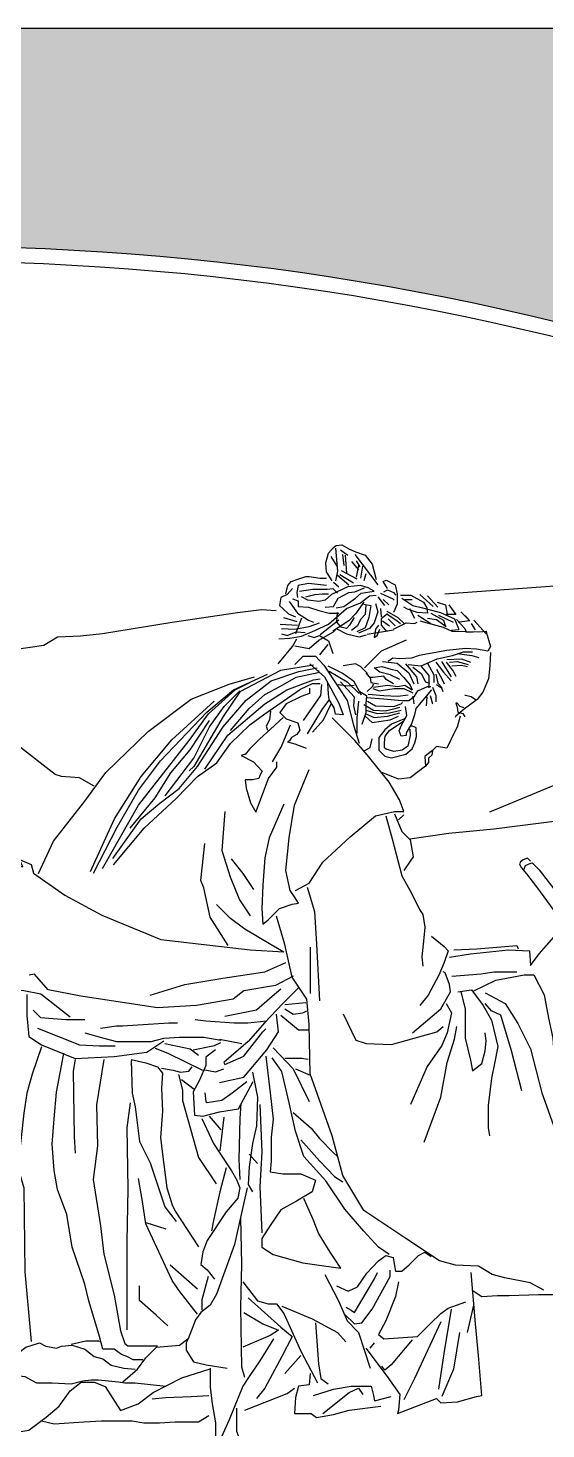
# Model space of a CAD drawing. Extents: x 424 to 2284, y 105 to 845.
# Drawn here: x 1389.5 to 1561.5, y 362.4 to 827.4 of the extents above; entities that cross this region are included whole.
import ezdxf

# ---------------------------------------------------------------- set-up
doc = ezdxf.new("R2010")
doc.units = 0
doc.header["$LTSCALE"] = 10
doc.header["$MEASUREMENT"] = 0
for name, color, linetype in [('3', 3, 'CONTINUOUS'), ('4', 4, 'CONTINUOUS'), ('7', 7, 'CONTINUOUS'), ('BH', 3, 'CONTINUOUS')]:
    doc.layers.add(name, color=color, linetype=linetype)

msp = doc.modelspace()

# ---------------------------------------------------------------- hatches: boundary and pattern name
at = {"layer": 'BH'}
h = msp.add_hatch(dxfattribs=at)
h.set_pattern_fill('ESCHER', color=256, scale=50, style=0)
h.set_pattern_definition([(59.99999999999999, (-210.0000000001455, -314.9999999998254), (-59.99999997655987, -1.353315237651032e-08), [55.00000000000001, -5]), (180, (-210.0000000001455, -314.9999999998254), (29.99999999999999, -51.9615242), [55.00000000000001, -5]), (300.0000000000001, (-210.0000000001455, -314.9999999998254), (59.99999997655987, -1.353315237651032e-08), [55.00000000000001, -5]), (59.99999999999999, (-205.0000000001455, -314.9999999998254), (-59.99999997655987, -1.353315237651032e-08), [10, -50]), (300.0000000000001, (-205.0000000001455, -314.9999999998254), (59.99999997655987, -1.353315237651032e-08), [10, -50]), (59.99999999999999, (-212.5000000001455, -310.6698729998254), (-59.99999997655987, -1.353315237651032e-08), [10, -50]), (180, (-212.5000000001455, -310.6698729998254), (29.99999999999999, -51.9615242), [10, -50]), (300.0000000000001, (-212.5000000001455, -319.3301269998254), (59.99999997655987, -1.353315237651032e-08), [10, -50]), (180, (-212.5000000001455, -319.3301269998254), (29.99999999999999, -51.9615242), [10, -50]), (59.99999999999999, (-230.0000000001455, -314.9999999998254), (-59.99999997655987, -1.353315237651032e-08), [10, -50]), (300.0000000000001, (-230.0000000001455, -314.9999999998254), (59.99999997655987, -1.353315237651032e-08), [10, -50]), (59.99999999999999, (-200.0000000001455, -332.3205080498254), (-59.99999997655987, -1.353315237651032e-08), [10, -50]), (180, (-200.0000000001455, -332.3205080498254), (29.99999999999999, -51.9615242), [10, -50]), (300.0000000000001, (-200.0000000001455, -297.6794919498254), (59.99999997655987, -1.353315237651032e-08), [10, -50]), (180, (-200.0000000001455, -297.6794919498254), (29.99999999999999, -51.9615242), [10, -50]), (0, (-200.0000000001455, -306.3397459498254), (-30, 51.9615242), [35, -25]), (0, (-200.0000000001455, -323.6602540498254), (-30, 51.9615242), [35, -25]), (120, (-207.5000000001455, -302.0096189498254), (-59.99999997655987, 1.353317458097081e-08), [34.99999999999999, -24.99999999999999]), (120, (-222.5000000001455, -310.6698729998254), (-59.99999997655987, 1.353317458097081e-08), [34.99999999999999, -24.99999999999999]), (240, (-222.5000000001455, -319.3301269998254), (29.99999997655985, -51.96152421353317), [35, -25]), (240, (-207.5000000001455, -327.9903810498254), (29.99999997655985, -51.96152421353317), [35, -25])])
edge = h.paths.add_edge_path(flags=16)
edge.add_arc((1357.08746840578, -114.9277168116577), 409.8662078151127, 48.69815733620368, 131.3018426637964, ccw=False)
edge.add_line((1627.609751869965, 192.9813646686772), (1926.9938723936, 542.2434254278015))
edge.add_arc((1357.08746840578, -114.9277168116569), 869.8662078151118, 49.06779322795388, 130.9322067720461)
edge.add_line((787.1810644179595, 542.2434254278018), (1086.565184941594, 192.9813646686773))
h.paths.add_polyline_path([(2253.880263743022, 827.4458848910272), (2253.880263743022, 127.4458848910272), (453.8802637430217, 127.4458848910272), (453.8802637430217, 827.4458848910272)])

# ---------------------------------------------------------------- linework, layer by layer
at = {"layer": '3'}
for points in [[(1490.447172026079, 643.9790165142897), (1488.609824359683, 646.9614113546734), (1488.380156235923, 649.9438061950573), (1489.298828730963, 653.1556177459288), (1490.906508273599, 654.9909379922567), (1491.825180768638, 655.6791821514649), (1493.662525758717, 655.9085973688888), (1495.959209672633, 654.5321075574088), (1498.255890910232, 653.614446687713), (1501.471247319187, 652.4673720936572), (1503.767928556786, 649.4849772532733), (1505.145939975662, 644.4378454560739)], [(1489.987835778559, 652.0085416588091), (1492.054848892399, 648.7967316010014)], [(1491.595512644879, 654.7615227748327), (1492.284517016158, 647.1908265720975), (1491.595512644879, 643.9790165142897)], [(1493.203189511198, 654.3026923399849), (1495.729541548873, 652.4673720936572)], [(1493.892193882478, 652.696787311081), (1494.351530129997, 649.0261468184253)], [(1494.810869053834, 652.4673720936572), (1495.270205301354, 646.5025809198257)], [(1498.026222786472, 652.696787311081), (1505.605276223182, 642.602525209746)], [(1493.432857634957, 647.4202417895215), (1498.715227157752, 644.6672606734977)], [(1496.877882167672, 650.4026366299053), (1499.174563405271, 647.6496570069454)], [(1498.485559033992, 650.6320518473292), (1499.633899652791, 648.5673163835775)], [(1499.174563405271, 649.0261468184253), (1498.485559033992, 645.1260911083457)], [(1500.552574824147, 648.7967316010014), (1499.863570452868, 644.8966758909219)], [(1527.919834817913, 639.6292406403217), (1564.355227997059, 642.3046112136052), (1623.777818465157, 646.64781272384), (1677.403083947793, 649.0607007927888), (1755.1838719874, 650.5084351272217)], [(1475.059399705217, 639.6201303693623), (1475.748404076497, 642.3731114853858), (1476.896744695297, 643.7496012968656), (1478.734089685376, 644.4378454560739), (1481.71977797057, 645.3555063257695), (1482.86811858937, 645.3555063257695), (1486.542811245844, 644.8966758909219), (1488.609824359683, 644.8966758909219)], [(1488.609824359683, 642.3731114853858), (1482.63845046561, 643.0613556445938), (1479.193425932895, 642.3731114853858), (1478.734089685376, 640.0789608042099), (1478.963757809135, 638.4730557753061)], [(1504.456932928066, 640.5377912390579), (1502.389919814226, 641.6848658331141), (1499.863570452868, 642.3731114853858), (1495.729541548873, 641.914281050538), (1490.21750390232, 639.3907151519383), (1488.150488112164, 637.5553949056103), (1486.083474998325, 637.0965659638262), (1482.408782341849, 637.5553949056103), (1480.341769228012, 638.7024709927302)], [(1490.906508273599, 643.5201860794418), (1492.743853263678, 641.914281050538)], [(1492.284517016158, 645.8143367606176), (1495.959209672633, 642.602525209746)], [(1492.973521387438, 646.0437519780415), (1497.566886538953, 643.290770862018)], [(1501.700915442947, 646.2731657024018), (1501.011911071667, 643.9790165142897)], [(1508.82062995582, 641.45545061569), (1507.44262121326, 643.7496012968656), (1508.3612937083, 644.2084317317137), (1511.346981993495, 642.602525209746), (1512.035986364775, 639.6201303693623), (1512.035986364775, 636.1789050941304), (1510.887645745976, 633.4259254711707)], [(1472.762715791301, 624.7081531813157), (1476.437408447776, 624.9375683987396), (1480.341769228012, 625.6258140510114), (1484.705463579449, 627.4611342973392), (1489.298828730963, 629.525869761091), (1495.270205301354, 634.8024152826507), (1499.863570452868, 636.6377355289784), (1502.849256061746, 638.9318862101541), (1505.145939975662, 639.1612999345142)], [(1477.356080942815, 641.45545061569), (1475.518735952736, 639.3907151519383), (1473.451720162581, 638.4730557753061), (1472.992383915062, 635.7200746592825), (1474.370392657621, 634.5730000652266), (1475.978072200257, 632.9670950363227), (1478.274753437855, 632.0494341666268)], [(1476.207740324016, 637.0965659638262), (1478.963757809135, 633.1965102537466), (1482.63845046561, 630.902359572571), (1484.246127331929, 630.2141139202992)], [(1477.356080942815, 638.0142253404584), (1479.193425932895, 637.3259796881864), (1479.193425932895, 635.4906594418587), (1482.63845046561, 635.2612457174984), (1486.083474998325, 634.1141696303787), (1489.528496854723, 633.1965102537466), (1492.743853263678, 633.1965102537466)], [(1479.652762180415, 640.5377912390579), (1484.016459208169, 641.2260353982662), (1488.839492483444, 641.2260353982662), (1490.676840149839, 641.45545061569), (1492.284517016158, 639.8495455867861)], [(1481.71977797057, 638.7024709927302), (1484.705463579449, 639.3907151519383), (1487.231815617124, 639.6201303693623), (1489.298828730963, 639.6201303693623)], [(1488.150488112164, 635.2612457174984), (1490.906508273599, 635.4906594418587), (1492.514185139918, 638.2436405578823), (1495.959209672633, 640.0789608042099), (1498.026222786472, 640.3083760216341), (1501.241579195427, 641.6848658331141)], [(1491.825180768638, 635.0318305000745), (1494.351530129997, 635.4906594418587), (1498.255890910232, 638.2436405578823), (1500.093238576627, 639.8495455867861), (1504.456932928066, 640.5377912390579)], [(1505.605276223182, 638.7024709927302), (1507.90195746078, 635.7200746592825)], [(1506.523948718222, 639.8495455867861), (1510.657977622216, 638.0142253404584), (1511.117313869736, 637.5553949056103)], [(1507.44262121326, 637.7848101230344), (1509.279966203339, 635.9494898767065)], [(1507.672289337021, 640.3083760216341), (1508.82062995582, 640.9966201808421), (1510.887645745976, 640.0789608042099), (1511.576650117256, 639.1612999345142)], [(1513.184326983574, 639.1612999345142), (1516.62935151629, 639.1612999345142), (1520.763380420284, 636.8671507464022), (1521.911721039083, 635.0318305000745), (1522.141389162844, 633.1965102537466), (1518.696364630128, 633.4259254711707), (1515.48101089749, 634.5730000652266), (1514.332667602373, 635.2612457174984)], [(1513.643663231094, 638.2436405578823), (1517.318355887569, 635.7200746592825), (1520.533712296524, 635.0318305000745), (1526.505086190597, 633.4259254711707), (1531.098451342113, 631.3611900074188), (1532.476460084671, 628.1493784565473), (1532.476460084671, 627.690549514763), (1530.409446970833, 627.4611342973392), (1529.950110723313, 627.4611342973392)], [(1514.562335726134, 637.7848101230344), (1517.08868776381, 637.7848101230344)], [(1519.615037125168, 639.3907151519383), (1523.978734152923, 635.4906594418587)], [(1522.141389162844, 638.9318862101541), (1525.586413695558, 635.2612457174984)], [(1358.337426506114, 613.179997446509), (1365.67738047876, 615.6239516929015), (1384.901074807372, 621.2101332541023), (1394.687680104234, 622.6066778978706), (1399.23146113492, 625.3997686784709), (1406.920939401628, 625.748905212679), (1414.260893374275, 626.4471782810949), (1437.329322821766, 630.2876771712557), (1458.999668474594, 633.429904486064), (1467.03866568273, 634.4773125956242), (1471.931968331161, 634.1281760614163)], [(1501.011911071667, 636.8671507464022), (1498.255890910232, 632.9670950363227), (1495.959209672633, 630.6729443551469), (1490.676840149839, 627.2317190799153)], [(1497.796554662712, 631.820018949203), (1496.188877796393, 629.2964545436669), (1495.270205301354, 628.1493784565473), (1493.432857634957, 628.6082088913953), (1492.054848892399, 630.2141139202992), (1492.284517016158, 633.4259254711707)], [(1501.700915442947, 635.9494898767065), (1501.471247319187, 632.7376798188988), (1499.863570452868, 631.1317747899949), (1498.944895281512, 629.067039326243), (1496.877882167672, 627.4611342973392)], [(1501.011911071667, 636.1789050941304), (1503.308592309266, 635.7200746592825), (1502.619587937987, 631.820018949203), (1501.471247319187, 628.3787936739711), (1498.715227157752, 627.0023038624914)], [(1504.916271851902, 636.4083203115546), (1505.605276223182, 633.6553391955307), (1504.456932928066, 629.984698702875), (1502.849256061746, 628.1493784565473), (1499.174563405271, 626.5434734276434)], [(1506.523948718222, 634.8024152826507), (1506.753616841981, 632.0494341666268)], [(1508.82062995582, 632.9670950363227), (1506.753616841981, 631.3611900074188), (1506.753616841981, 629.2964545436669), (1508.13162558454, 627.690549514763), (1508.82062995582, 627.2317190799153)], [(1508.59096183206, 633.8847544129549), (1512.265654488535, 631.820018949203), (1514.562335726134, 629.525869761091)], [(1508.59096183206, 632.9670950363227), (1512.035986364775, 630.6729443551469), (1513.184326983574, 629.755284978515)], [(1516.17001526877, 634.8024152826507), (1517.777692135089, 631.5906052248428)], [(1518.926032753889, 632.5082646014748), (1523.289729781643, 629.755284978515)], [(1523.289729781643, 633.1965102537466), (1527.423758685637, 630.902359572571), (1528.112763056917, 628.8376241088191)], [(1525.356745571798, 636.8671507464022), (1528.112763056917, 635.9494898767065), (1528.801767428196, 632.2788493840508)], [(1525.816081819318, 632.5082646014748), (1530.639115094592, 630.2141139202992)], [(1529.200078230706, 636.0058853114982), (1531.557787589632, 632.7376798188988), (1528.342431180677, 632.7376798188988)], [(1535.691816493626, 631.3611900074188), (1533.254180140814, 633.6613603968741), (1536.151152741147, 630.6729443551469), (1532.706128208431, 630.2141139202992)], [(1473.222052038821, 629.525869761091), (1478.963757809135, 629.2964545436669)], [(1473.681388286341, 628.1493784565473), (1478.045085314096, 627.9199647321872), (1482.86811858937, 628.8376241088191), (1486.313143122085, 629.984698702875)], [(1474.370392657621, 631.820018949203), (1478.734089685376, 630.443529137723)], [(1480.341769228012, 631.5906052248428), (1478.274753437855, 626.3140597032833)], [(1492.743853263678, 630.902359572571), (1486.542811245844, 626.0846444858591)], [(1491.825180768638, 628.1493784565473), (1495.270205301354, 626.3140597032833), (1499.404231529032, 625.3963988335873), (1501.930583566706, 626.0846444858591)], [(1505.834944346941, 629.2964545436669), (1504.916271851902, 627.9199647321872), (1504.456932928066, 625.1669836161634), (1505.375608099422, 625.8552292684353), (1506.294280594461, 627.9199647321872)], [(1507.212953089501, 630.6729443551469), (1509.5096343271, 629.067039326243)], [(1509.05029807958, 631.3611900074188), (1511.346981993495, 629.067039326243)], [(1510.887645745976, 627.9199647321872), (1515.02167464997, 629.984698702875), (1517.777692135089, 629.755284978515), (1518.696364630128, 630.2141139202992)], [(1519.605105762115, 630.6966043290389), (1527.286560885907, 628.5652183144997), (1530.273796407916, 627.2863879003), (1539.2354949445, 627.0732490002152), (1541.795981770084, 627.2863879003)], [(1522.141389162844, 631.5906052248428), (1525.127077448039, 631.1317747899949), (1528.342431180677, 628.8376241088191)], [(1531.787455713392, 631.1317747899949), (1534.543473198511, 628.1493784565473), (1535.002812122347, 627.0023038624914), (1537.299493359946, 627.0023038624914)], [(1536.610488988666, 629.755284978515), (1537.988497731226, 627.690549514763)], [(1537.521656399134, 630.890559175235), (1541.6631903877, 626.3140597032833)], [(1472.533047667542, 616.4492128193722), (1477.356080942815, 622.1845887757796), (1478.734089685376, 624.7081531813157)], [(1473.681388286341, 626.3140597032833), (1475.518735952736, 625.8552292684353), (1478.504421561615, 627.0023038624914), (1481.49010984681, 626.7728886450673)], [(1478.045085314096, 622.4140039932037), (1482.86811858937, 621.4963431235078), (1486.083474998325, 624.2493242395315), (1490.906508273599, 627.0023038624914), (1491.595512644879, 627.690549514763)], [(1482.408782341849, 625.8552292684353), (1484.475795455689, 625.1669836161634), (1486.313143122085, 625.8552292684353), (1489.298828730963, 624.0199090221075), (1490.676840149839, 619.890438094604)], [(1515.02167464997, 624.2493242395315), (1506.753616841981, 620.5786837468758), (1501.241579195427, 615.0727230078924)], [(1502.108452032411, 626.2206948930304), (1510.856778897263, 627.712664207315)], [(1541.6631903877, 627.0023038624914), (1543.04119913026, 622.1845887757796), (1542.12252663522, 620.5786837468758), (1538.447833978745, 621.2669279060838), (1534.77314132227, 621.4963431235078), (1528.572099304437, 620.8080989642996), (1519.385369001408, 619.2021924423321), (1516.859019640049, 618.2845330657001), (1512.954658859815, 618.055117848276), (1510.657977622216, 618.2845330657001), (1509.05029807958, 617.1374584716441)], [(1478.045085314096, 616.2197976019484), (1480.801105475531, 618.9727787179719), (1484.935134379525, 618.9727787179719), (1487.691151864644, 615.9903823845242), (1492.743853263678, 608.4196861817891), (1495.499873425113, 604.2902167473492), (1497.566886538953, 596.031274892342), (1499.404231529032, 590.0664852115746)], [(1489.069160607203, 622.8728329349876), (1486.313143122085, 619.4316076597561)], [(1515.71067902125, 616.2197976019484), (1520.074376049005, 615.7609671671004), (1525.356745571798, 618.055117848276), (1530.409446970833, 619.2021924423321), (1534.084136950991, 620.3492685294518), (1537.069825236186, 620.3492685294518)], [(1543.04119913026, 620.119853312028), (1542.8115310065, 615.7609671671004), (1542.35219475898, 611.4020825152365), (1540.514849768902, 607.0431963703093), (1538.677502102505, 604.5196319647731), (1534.31380507475, 601.3078204139016), (1531.557787589632, 599.0136712257896), (1531.328119465872, 598.5548407909419)], [(1532.017123837152, 619.890438094604), (1536.840157112426, 619.2021924423321), (1539.136838350025, 618.5139482831239)], [(1417.599989289168, 551.8063862023835), (1427.085059328, 564.9485886427219), (1433.204457626398, 570.1443444847754), (1439.629828516031, 575.0344656980376), (1445.749229490746, 582.3696490109945), (1454.316387108502, 595.5118529443968), (1461.965637657816, 604.3751989498649), (1470.226828036969, 610.793484348702), (1479.405925484564, 613.8498112267886), (1485.525326459278, 615.0723407835724)], [(1484.301446799599, 615.9892386976919), (1473.286527186167, 614.1554428694528), (1459.823848253376, 607.1258926922236), (1454.316387108502, 598.8738114651472), (1449.420868469784, 590.6217302380708), (1444.525347154749, 582.3696490109945), (1442.99549758015, 580.8414863184829)], [(1456.764146427861, 594.2893218945493), (1462.883547402575, 601.624505207506), (1468.085035956213, 606.208994778104), (1473.286527186167, 608.9596885204628), (1478.488015739805, 612.0160153985494), (1485.831296374198, 613.5441780910608), (1486.137266289118, 614.1554428694528)], [(1483.09778671313, 616.4492128193722), (1487.920819988404, 612.0903266744447), (1492.743853263678, 603.3725558776534), (1494.121862006237, 599.4725001675738), (1491.595512644879, 599.7019153849977), (1491.136176397359, 601.7666508487496), (1489.528496854723, 604.5196319647731), (1489.298828730963, 606.354952211101), (1489.069160607203, 610.0255927037566)], [(1489.069160607203, 615.7609671671004), (1494.121862006237, 613.2374027615645), (1497.566886538953, 610.7138368629646), (1500.093238576627, 606.125536993677)], [(1489.528496854723, 613.9256469207726), (1495.499873425113, 610.4844216455408), (1499.404231529032, 606.5843659354612)], [(1502.160251690467, 613.2374027615645), (1499.863570452868, 615.5315519496764), (1498.255890910232, 616.4492128193722), (1494.121862006237, 615.7609671671004)], [(1512.954658859815, 611.1726672978126), (1509.739302450859, 612.7785723267165), (1506.294280594461, 613.6962331964123), (1504.456932928066, 615.0727230078924), (1506.98328496574, 615.5315519496764), (1509.968973250936, 614.6138925730443), (1512.035986364775, 614.1550621381965), (1514.332667602373, 611.8609129500846), (1516.399683392529, 609.3373470514849), (1517.08868776381, 607.7314420225811)], [(1507.212953089501, 617.1374584716441), (1512.035986364775, 616.6786280367962), (1515.94034714501, 613.4668179789885), (1517.548024011329, 609.7961774863327)], [(1514.792003849893, 616.4492128193722), (1518.466696506369, 612.0903266744447), (1518.926032753889, 609.7961774863327)], [(1517.318355887569, 615.3021382253162), (1520.074376049005, 613.2374027615645), (1521.452384791563, 610.4844216455408), (1522.830393534123, 610.0255927037566)], [(1520.074376049005, 615.5315519496764), (1522.600725410363, 612.5491571092927), (1522.600725410363, 608.4196861817891)], [(1522.141389162844, 616.6786280367962), (1524.208402276682, 612.7785723267165), (1524.208402276682, 610.255006428117)], [(1524.897409324279, 616.90804325422), (1527.423758685637, 613.6962331964123), (1529.950110723313, 610.7138368629646)], [(1525.127077448039, 614.6138925730443), (1526.964422438118, 611.1726672978126), (1527.653426809397, 609.7961774863327)], [(1526.734754314358, 617.1374584716441), (1529.950110723313, 612.0903266744447)], [(1528.342431180677, 616.90804325422), (1530.639115094592, 613.9256469207726), (1531.557787589632, 612.3197418918687)], [(1528.572099304437, 617.8257026308522), (1533.395132579711, 618.055117848276), (1536.380820864906, 616.90804325422)], [(1529.490771799477, 616.90804325422), (1532.017123837152, 617.1374584716441), (1535.691816493626, 616.2197976019484)], [(1530.179778847073, 615.7609671671004), (1533.395132579711, 615.9903823845242), (1535.462148369867, 615.5315519496764)], [(1411.464720432315, 575.8224136683351), (1406.571417783883, 578.6155029558719), (1400.6295476059, 578.9646394900798), (1398.53241789943, 579.6629125584957), (1385.949639660607, 589.4387295440653), (1373.716380363213, 603.7533169951477), (1366.725948008312, 608.6412254879323), (1358.337426506114, 612.4817258711569), (1354.143167093173, 612.8308624053648), (1348.900342826997, 612.8308624053648), (1336.317561911858, 608.9903620221404), (1332.472824116662, 607.593817378372), (1332.472824116662, 606.8955443099561), (1334.569953823133, 605.4989996661876), (1337.016605147348, 606.19727124154), (1350.997472533468, 605.1498631319797), (1355.541253564154, 605.1498631319797), (1367.075469626057, 605.8481362003957), (1370.570685803508, 604.8007265977717)], [(1411.17462107585, 546.9162634960577), (1419.129838863767, 562.1978949003632), (1426.167149583241, 574.4232009196458), (1433.510430217634, 584.2034448392336), (1448.808928639944, 600.4019756507224), (1457.682056172621, 607.7371574706154), (1469.002945700972, 612.9329133126689)], [(1414.234320225049, 548.444426188569), (1426.167149583241, 569.5330782133199), (1442.99549758015, 590.9273633737986), (1449.420868469784, 599.7907093792669), (1458.293998678777, 607.7371574706154), (1463.189517317495, 610.1822195703102)], [(1417.905959204088, 549.6669572384164), (1428.00296907276, 561.8922632576989), (1438.711918771271, 571.6725071772868), (1445.749229490746, 579.0076904902437), (1452.174597704063, 583.5921800608419), (1456.764146427861, 590.0104654596789), (1463.189517317495, 596.1231177227885), (1468.085035956213, 599.7907093792669), (1480.017865314404, 608.0427906063433), (1483.995476884679, 609.8765864345824), (1486.443236204038, 609.8765864345824)], [(1448.196988810104, 581.4527510968746), (1455.846236683102, 592.7611592020377), (1468.085035956213, 603.1526679000175), (1475.428316590606, 607.7371574706154), (1484.301446799599, 611.0991174844298), (1486.443236204038, 611.4047491270937)], [(1480.935775059163, 597.6512819083637), (1486.749206118958, 605.9033616423762), (1487.055176033878, 609.5709532988546)], [(1492.514185139918, 609.5667622689087), (1495.729541548873, 609.1079318340608), (1497.796554662712, 609.3373470514849)], [(1493.203189511198, 610.4844216455408), (1497.796554662712, 605.4372913414054), (1497.566886538953, 602.4548965010215), (1498.255890910232, 599.4725001675738)], [(1501.674856899837, 613.4131992313714), (1503.168474660842, 611.494952116917)], [(1502.108452032411, 607.2513641417274), (1504.028818489839, 608.9564723560967), (1504.242190161572, 609.8090264632815)], [(1510.887645745976, 609.7961774863327), (1508.3612937083, 611.1726672978126), (1507.672289337021, 612.3197418918687), (1503.997596680546, 611.8609129500846), (1503.078924185506, 611.8609129500846), (1503.308592309266, 610.255006428117), (1505.834944346941, 609.7961774863327)], [(1504.227264804305, 608.6491013992131), (1508.82062995582, 609.3373470514849), (1512.265654488535, 608.878516616637), (1514.562335726134, 609.3373470514849), (1517.08868776381, 607.7314420225811)], [(1524.897409324279, 613.0079875441404), (1525.586413695558, 610.0255927037566), (1526.964422438118, 608.4196861817891)], [(1525.127077448039, 609.5667622689087), (1526.734754314358, 608.4196861817891), (1527.194090561878, 607.2726115877331)], [(1435.040279792233, 572.5894050914067), (1444.525347154749, 585.1203427533533), (1449.726838384703, 595.5118529443968), (1454.622357023422, 602.2357699858978), (1459.823848253376, 607.4315258279514)], [(1482.933859634549, 608.3296215902689), (1482.933859634549, 606.5839404122925), (1480.137686692588, 605.5365308096684), (1475.244384044157, 603.092576563276), (1473.147254337687, 600.2994872757395), (1475.244384044157, 598.2046680704914), (1479.089121839353, 596.8081234267231), (1479.788165074843, 594.3641691803306), (1478.739600221607, 592.9676245365623), (1476.991992132883, 591.9202149339383), (1476.292948897392, 590.872806824378), (1475.593905661903, 590.52367029017), (1478.040556986118, 589.8253972217539), (1481.885294781313, 588.4288525779856)], [(1499.633899652791, 607.2726115877331), (1501.930583566706, 605.896121776253), (1501.700915442947, 603.1431406602295), (1501.700915442947, 600.1607458198457), (1500.322906700388, 596.2606901097661)], [(1501.930583566706, 605.2078761239812), (1507.672289337021, 604.7490456891334), (1513.643663231094, 604.2902167473492), (1515.94034714501, 604.2902167473492), (1517.777692135089, 605.6667065588292), (1518.926032753889, 607.5020268051569), (1522.141389162844, 608.878516616637), (1523.289729781643, 608.878516616637)], [(1502.389919814226, 606.354952211101), (1507.672289337021, 605.896121776253), (1512.265654488535, 605.6667065588292), (1515.71067902125, 606.125536993677)], [(1503.997596680546, 608.1902724574288), (1506.064612470702, 607.5020268051569), (1511.117313869736, 608.1902724574288), (1514.332667602373, 608.1902724574288), (1517.318355887569, 606.8137811528851)], [(1523.519397905403, 607.7314420225811), (1518.237028382609, 601.5372356313256), (1517.777692135089, 599.4725001675738), (1516.859019640049, 596.49010532719), (1515.02167464997, 593.5077104868061), (1515.02167464997, 592.5900496171104), (1513.413995107335, 592.3606343996865), (1512.724990736055, 594.1959546460142), (1513.413995107335, 595.8018596749181), (1515.25134277373, 599.2430864432135), (1514.792003849893, 602.2254812835973)], [(1517.318355887569, 605.6667065588292), (1517.548024011329, 603.1431406602295)], [(1521.911721039083, 605.4372913414054), (1521.682052915324, 602.4548965010215)], [(1523.060061657883, 605.896121776253), (1523.749066029162, 603.1431406602295)], [(1523.749066029162, 608.6491013992131), (1524.897409324279, 605.896121776253), (1524.897409324279, 603.8313863125012)], [(1538.447833978745, 604.2902167473492), (1536.610488988666, 605.4372913414054), (1534.77314132227, 605.896121776253), (1534.543473198511, 605.896121776253)], [(1410.256711331091, 547.5275282744494), (1418.211929119007, 564.9485886427219), (1427.085059328, 579.0076904902437), (1437.182069196672, 591.2329965095264), (1451.256687959303, 604.0695658141371)], [(1470.001559777981, 600.6486223168837), (1469.652038160236, 597.8555330293469), (1468.603473307001, 595.7607153171626), (1468.952994924746, 594.3641691803306)], [(1482.257842065665, 593.1650365727137), (1487.361145948797, 601.624505207506), (1489.502935353237, 604.3751989498649)], [(1483.995476884679, 593.6780571161576), (1487.592187388565, 597.854084908807), (1490.152671537669, 603.1825484520001)], [(1499.174563405271, 604.0608015299254), (1498.715227157752, 598.3254255735177), (1498.715227157752, 593.2782952693823)], [(1501.011911071667, 602.9137254428055), (1504.227264804305, 601.0784066895415), (1508.13162558454, 600.8489914721176), (1511.346981993495, 601.5372356313256), (1512.954658859815, 601.9960660661735)], [(1501.471247319187, 599.9313306024216), (1504.456932928066, 598.5548407909419), (1508.82062995582, 599.0136712257896), (1512.954658859815, 600.1607458198457)], [(1501.700915442947, 601.0784066895415), (1505.375608099422, 599.9313306024216), (1509.5096343271, 600.1607458198457), (1513.413995107335, 601.0784066895415)], [(1502.160251690467, 604.0608015299254), (1504.916271851902, 602.4548965010215), (1510.887645745976, 602.2254812835973), (1513.413995107335, 603.1431406602295), (1513.873331354854, 603.6019710950774)], [(1534.31380507475, 601.7666508487496), (1532.935796332192, 602.2254812835973), (1532.017123837152, 603.3725558776534), (1531.557787589632, 603.3725558776534), (1532.017123837152, 601.9960660661735), (1532.246791960912, 600.3901610372696), (1533.854468827231, 599.9313306024216), (1534.543473198511, 598.7842560083658)], [(1423.413420348962, 561.8922632576989), (1431.674608051798, 571.9781403130146), (1436.876099281752, 580.2302215400911), (1443.30146749507, 587.871036495712), (1449.726838384703, 597.6512819083637)], [(1470.700603013472, 583.890080619409), (1473.496775955432, 588.7779891121936), (1476.642470515138, 596.1098503583071)], [(1501.471247319187, 599.0136712257896), (1503.767928556786, 596.948935762038), (1509.739302450859, 597.8665951386699), (1512.495322612295, 599.0136712257896)], [(1514.452419396322, 598.1470104276623), (1510.229882020371, 596.3393462011734), (1507.967808234946, 594.5316819746847), (1506.007341968105, 591.970825315868), (1506.007341968105, 587.7529426184152), (1507.967808234946, 585.7946402040737), (1510.229882020371, 585.1920859595986), (1514.904834688669, 586.3971959416125), (1517.016103376644, 588.2048586750376), (1517.920931285024, 590.1631610893791), (1518.524151674822, 592.2721031846373), (1518.373346577373, 595.1342377122235), (1517.166908474094, 595.7367919566984), (1516.412882986847, 595.7367919566984)], [(1532.935796332192, 599.0136712257896), (1532.017123837152, 595.3430307331339), (1531.098451342113, 593.73712570423), (1528.572099304437, 588.4605786896069), (1525.127077448039, 588.9194091244547), (1523.805118807628, 587.613463589029), (1522.448673149298, 586.6171764892008), (1521.211912376997, 585.6607407539208), (1521.452384791563, 582.4957890088392), (1516.399683392529, 578.5957332987596), (1512.495322612295, 578.1369028639116), (1506.753616841981, 580.4310535450873)], [(1516.262077889398, 594.6823216556012), (1516.412882986847, 592.5733795603429), (1515.6588574996, 589.1086907882819), (1513.698393909075, 587.7529426184152), (1510.983904831302, 587.301026561793), (1508.420220850979, 588.0542204871846), (1507.817003137498, 588.506136543807), (1507.817003137498, 590.3138007702956), (1508.118613332396, 592.4227413724901), (1509.475856533124, 594.2304055989789), (1514.301614298872, 597.5444561831873)], [(1501.332389299806, 587.6023044305624), (1503.1420504692, 588.6567747316595), (1503.74526818268, 591.5189092592458)], [(1523.805118807628, 587.613463589029), (1523.565746359254, 586.0592558924648), (1522.434057783408, 585.134634359567), (1522.467848958967, 583.6831972270344), (1521.48789416249, 582.4680419121115)], [(1512.536945464947, 564.5811025195155), (1514.284554216221, 566.3267830121897)], [(1456.963000514833, 551.6630585382895), (1460.807737099552, 546.7751498841658), (1464.302954602102, 541.5381054292016)], [(1556.394866328307, 550.8736991391089), (1555.339131622441, 551.9282694754772), (1553.931482671635, 551.4009835607611), (1553.051705088238, 550.6979371675369), (1552.699793519616, 549.9948892812488), (1553.227659534391, 548.7645569733082), (1554.987220053818, 546.6554148075076), (1558.330378617571, 542.437130475906), (1564.136920837995, 534.5278477274195), (1569.239639921175, 528.5519451731615)], [(1554.107439794105, 548.0615090870201), (1554.63530580888, 549.4676033665327), (1555.866997637216, 549.9948892812488), (1556.922732343082, 550.3464132243928), (1559.210158877285, 548.0615090870201), (1565.5445697888, 539.8007023953893), (1572.758758283712, 529.7822789741656), (1574.870227695445, 527.4973748367931)], [(1529.475334804338, 519.0676936766685), (1536.465767159239, 520.1151032792926), (1549.048548074378, 521.5116479230608), (1556.038980429279, 521.1625113888529), (1556.388502047024, 516.2746043891318), (1559.184674988985, 520.1151032792926), (1564.077980313733, 525.7012833474296), (1567.223674873439, 527.0978294842616), (1568.621761344419, 528.1452375938219)], [(1483.1771237797, 522.3356081020182), (1483.1771237797, 506.973612026437)], [(1530.873421275318, 521.5116479230608), (1538.562896865709, 521.8607844572688), (1551.844721016339, 522.9081940598928), (1552.194242634084, 521.8607844572688)], [(1517.162617070703, 493.9141692366474), (1526.599704327587, 501.9443045637497), (1529.745397411797, 507.5304848195547), (1529.395875661542, 509.9744398908522), (1527.997788660522, 513.8149381655118), (1527.298747828097, 514.1640754548235)], [(1530.174378039827, 512.7832405401153), (1539.960983336689, 513.4815136085315), (1544.155245425947, 514.1797866769473), (1551.844721016339, 514.1797866769473)], [(1454.856123500271, 499.4750395284452), (1465.341773339835, 501.5698573104311), (1470.584599593659, 506.1086301637141), (1473.380770927614, 508.5525837465403)], [(1532.192049663582, 507.5304848195547), (1536.735832416896, 508.2287579097068), (1540.580569001616, 502.9917134547426), (1543.376743003656, 498.1038048006189), (1545.473873505185, 489.3753978718355), (1544.42530825442, 483.7892161275593), (1543.376743003656, 478.9013074734355), (1542.328177752891, 469.8237647438116), (1542.328177752891, 462.4919010183904), (1542.677699503146, 459.6988116347234)], [(1533.240614914347, 507.5304848195547), (1534.638701915366, 501.9443045637497), (1534.638701915366, 492.1684872555022), (1536.386310666641, 484.8366250185521), (1537.085354167151, 481.3452625447329), (1540.231047251361, 483.7892161275593), (1541.279612502126, 487.9788516915308), (1541.629134252381, 491.1210783645092), (1541.279612502126, 493.9141692366474)], [(1474.778857928634, 503.3155392915761), (1481.769292933733, 504.0138123817285)], [(1553.512871092965, 474.7116719094643), (1550.017656258499, 487.9788516915308), (1546.52243875595, 499.849486781764), (1543.376743003656, 501.2460314735973), (1541.279612502126, 503.6899850564239)], [(1391.191999095558, 501.4546466638728), (1393.638651347344, 499.0106930810466), (1402.027173353462, 498.3124199908945), (1408.318562189967, 498.3124199908945)], [(1445.018337962482, 498.3124199908945), (1448.513552796948, 497.9632841900536), (1457.950640053831, 497.2650110999016), (1462.494420139061, 497.2650110999016), (1468.78581164365, 497.9632841900536)], [(1473.380770927614, 499.8241768177569), (1479.322640681949, 494.9362681636331), (1482.817858184498, 494.9362681636331)], [(1474.778857928634, 501.9189945997426), (1477.575031930674, 500.1733126185974), (1480.720727682969, 500.5224484194382), (1482.118814683988, 501.2207215095902)], [(1392.590086096578, 495.5193291187561), (1406.570953438692, 489.9331488629514), (1413.211866693536, 489.5840115736396), (1418.454690279275, 489.5840115736396)], [(1413.561388443791, 495.5193291187561), (1418.80421202953, 496.2176022089086), (1420.90134253106, 496.2176022089086), (1436.280296874193, 497.2650110999016), (1439.076468208148, 497.2650110999016)], [(1521.007356323508, 457.6039938527379), (1526.599704327587, 472.6168541274784), (1528.696832161032, 484.1383519283997), (1531.143484412817, 491.8193514546617), (1531.842527913327, 496.0089870186331)], [(1431.736514120879, 488.8857399719585), (1435.930775123938, 487.1400579908133), (1447.464990214267, 481.5538777350085)], [(1434.933389071908, 490.3974953103499), (1443.321908409942, 488.651814817676), (1446.118082411982, 486.5569970356903)], [(1444.370473660707, 488.3026775283644), (1451.360905997722, 489.6992237086689), (1453.458036499251, 490.7466325996619)], [(1453.108514748997, 491.7940414906548), (1460.44847150435, 490.3974953103499)], [(1470.934121343914, 489.0009506185166), (1477.575031930674, 482.0182241824073), (1482.817858184498, 471.194999471638)], [(1405.172866437672, 485.0452402088277), (1404.473822937162, 481.2047404456966), (1404.823344687417, 459.5582895356872), (1405.172866437672, 453.9721092798823)], [(1423.6975165331, 484.6961044079869), (1424.047038283355, 473.8728782087467), (1425.095600866035, 469.3341068439348), (1426.493687867055, 457.8126090430131), (1429.988905369604, 450.8298826069037), (1434.882209873173, 436.1661581330036), (1438.726946457894, 431.2782494788798)], [(1474.778857928634, 485.5095881446974), (1480.371205932714, 485.5095881446974), (1482.468336434243, 485.1604508553856)], [(1433.833644622408, 482.2521493366895), (1437.678381207129, 481.5538777350085), (1440.125033458914, 480.8556046448562), (1442.921207460953, 481.2047404456966), (1443.969772711717, 482.6012866260014)], [(1439.425989958404, 480.157331554704), (1440.824076959423, 474.9202870997395), (1440.824076959423, 471.4289246259203), (1446.066903213247, 452.5755645880489), (1452.008770299498, 443.8471561707943)], [(1448.215212913511, 481.6690883815664), (1451.710427747977, 480.9708152914143), (1454.506601750016, 482.0182241824073)], [(1478.274075431184, 482.0182241824073), (1483.167379934753, 479.9234064004214)], [(1440.474555209168, 478.4116510620298), (1444.668816212227, 475.2694243890514)], [(1448.215212913511, 473.9880888553048), (1448.564734663766, 471.194999471638), (1448.914256414021, 470.8458621823262), (1453.807558249506, 471.5441352724786), (1457.302775752056, 473.9880888553048), (1462.19607758754, 477.8285886184357)], [(1460.146236217403, 470.4408670349052), (1459.796714467148, 465.5529583807813), (1459.447192716893, 451.9366427978739), (1459.796714467148, 445.3030521626051)], [(1449.660586377839, 466.2512314709335), (1453.505322962559, 461.7124586176504)], [(1454.553888213323, 465.9020941816218), (1453.155801212304, 454.729732181541)], [(1477.578927334184, 467.5351792716074), (1483.520797088519, 462.2981348166431), (1486.316971090559, 458.8067708543527), (1490.860751175788, 454.2679994895407), (1492.258838176808, 452.8714547977073)], [(1480.025579585969, 458.4576350535123), (1486.316971090559, 451.4749086174028), (1491.210272926043, 446.2378641624384), (1494.006446928083, 444.4921821812932)], [(1462.942407551358, 453.6823232905481), (1465.738581553397, 450.5400966175694)], [(1445.717381462992, 400.5542543507751), (1439.775511708659, 408.2352523885656), (1437.328859456874, 411.7266163508559), (1428.590818368585, 430.5799763887276), (1427.54225311782, 437.9118386256775), (1426.1441661168, 445.5928381519394)], [(1428.590818368585, 430.9291121895681), (1435.231731623428, 428.8342944075823)], [(1436.629815956364, 416.9636608058204), (1445.717381462992, 408.9335254787179)], [(1494.721581646795, 400.4442741919563), (1497.86727739909, 397.3020475189778), (1500.31392698279, 397.6511833198184), (1503.80914448534, 402.1899546846305), (1509.751014239674, 413.0131808838709), (1509.751014239674, 415.1079986658565)], [(1495.07110339705, 402.8882277747826), (1496.818712148325, 401.8408188837898), (1497.86727739909, 401.1425457936375), (1504.50818798585, 412.3149077937185), (1505.556753236614, 414.4097255757042)], [(1435.930775123938, 396.7137545876442), (1432.086035871133, 400.2051185499346), (1426.493687867055, 405.0930257155871), (1426.493687867055, 409.9809343697109)], [(1512.547185573629, 411.2674989027256), (1511.498620322865, 406.3795902486017), (1508.352927238654, 398.3494564099706), (1505.906274986869, 393.8106835566875), (1507.653883738144, 392.4141388648542), (1518.838577078218, 393.1124119550063), (1523.032835413193, 397.3020475189778), (1526.528052915742, 400.793409992797), (1528.974705167527, 402.5390919739422), (1534.916572253776, 404.633909755928)], [(1462.565588627594, 406.0304544477613), (1473.400760217412, 396.2546386279851), (1477.245496802133, 393.1124119550063), (1473.750281967667, 386.4788213197376), (1468.157933963588, 376.0047324098088), (1465.361759961549, 372.5133699359897)], [(1461.167501626574, 401.1425457936375), (1467.458890463079, 397.3020475189778), (1472.701716716902, 395.2072297369921), (1469.905542714863, 393.4615477558468), (1460.817979876319, 389.6210479927159)], [(1530.023270418292, 402.1899546846305), (1527.576618166507, 387.5262302107304), (1525.829009415233, 375.6555966089684)], [(1537.363224505561, 403.586500864935), (1535.266094004031, 394.5089566468398)], [(1484.934975307741, 397.6511833198184), (1485.983540558506, 384.0348677369112), (1486.682584059016, 379.1469590827875), (1489.129233642717, 377.4012771016421)], [(1526.528052915742, 398.0003191206589), (1517.790011827453, 379.1469590827875), (1514.294794324904, 372.1642326466779)], [(1403.783069175494, 390.64664036157), (1408.676371010979, 391.6940492525626), (1412.870632014038, 391.6940492525626), (1413.220153764293, 391.344911963251)], [(1503.11010098483, 389.2719121918756), (1504.50818798585, 391.0175941730206)], [(1517.090968326943, 392.0650030640134), (1510.100535989928, 383.6857304475993), (1508.003405488399, 381.9400499549254), (1506.954840237634, 383.3365946467588)], [(1532.819444420332, 394.5089566468398), (1530.722313918802, 382.289185755766), (1526.877574665998, 373.2116415376709)], [(1480.041670804172, 386.827957120578), (1474.798847218432, 380.8926410639326)], [(1484.235931807231, 373.5607788269825), (1490.876842393991, 375.6555966089684), (1496.818712148325, 376.7030054999611), (1503.459622735085, 376.7030054999611), (1504.158666235595, 373.5607788269825), (1504.50818798585, 371.8150968458374), (1510.100535989928, 373.2116415376709)], [(1430.696238608956, 372.4915519253796), (1435.240018694186, 372.84068772622), (1443.628538032221, 373.1898250155318), (1449.570407786555, 373.5389608163725)], [(1461.517023376829, 368.6728701728588), (1475.497890718942, 374.2590504286637), (1477.944540302643, 376.0047324098088)], [(1487.381627559526, 367.6254612818659), (1496.119668647815, 374.6081877179754), (1499.265361732026, 376.0047324098088), (1500.663448733045, 373.909914627823)]]:
    msp.add_lwpolyline(points, dxfattribs=at)
at = {"layer": '4'}
msp.add_lwpolyline([(2253.880263743022, 827.4458848910272), (2253.880263743022, 127.4458848910272), (453.8802637430217, 127.4458848910272), (453.8802637430217, 827.4458848910272)], close=True, dxfattribs=at)
at = {"layer": '7'}
for points in [[(1086.565184941594, 192.9813646686773, -0.3768899368627258), (1627.609751869965, 192.9813646686772), (1926.9938723936, 542.2434254278015, 0.3732105203369479), (787.1810644179595, 542.2434254278018)], [(1087.08746840578, 200.0547753794037, -0.3699396874964852), (1627.087468405779, 200.0547753794035), (1919.952969888482, 541.7122032823913, 0.3699396874964852), (794.2219669230772, 541.7122032823913)]]:
    msp.add_lwpolyline(points, format="xyb", close=True, dxfattribs=at)
for points in [[(1762.97697456319, 638.850560520762), (1678.369303886598, 620.5886081416212), (1611.109526552847, 595.542944503924), (1542.746373398377, 567.2058367602556)], [(1393.000533558599, 546.7751498841658), (1397.893838062168, 557.5983760834063), (1408.379487901733, 570.8655558654729), (1415.369920238748, 580.2922358844086), (1429.35078758086, 593.9085514673159), (1443.681176673229, 604.7317776665564), (1456.263957014323, 609.6196848322088), (1464.652476352357, 612.0636399035063)], [(1474.195819190923, 598.5538046046994), (1470.001559777981, 594.7133057145388), (1466.506340924214, 591.5710783997303), (1463.011124746763, 588.0797160437777), (1461.613038275783, 586.3340348658013), (1461.263516658038, 586.3340348658013), (1460.214951804803, 585.9848983315933), (1464.409211217743, 583.890080619409), (1467.205384159703, 580.7478533046004), (1466.506340924214, 579.3513086608323), (1466.156819306469, 578.3038990582081), (1464.059689599998, 577.9547625240002), (1461.613038275783, 577.9547625240002), (1461.962559893528, 575.1616717433997), (1463.360646364508, 570.2737647436788), (1465.108254453234, 567.1315374288704), (1469.302516542491, 578.3038990582081), (1472.098689484452, 582.1443979483687), (1472.098689484452, 583.890080619409)], [(1478.283821944216, 541.1889696283608), (1482.827602029445, 543.6329232111872), (1487.371384782759, 550.6156496472967), (1496.458947621303, 558.9949207752395), (1504.847466959338, 565.9776472113491), (1511.138858463927, 567.3741919031826), (1514.284554216221, 567.3741919031826), (1512.886467215201, 571.2146916663133), (1509.391249712652, 577.15000921143), (1502.051295625382, 586.2275534295252), (1498.026222786472, 590.9841445882065), (1490.517080535054, 598.4473228321277)], [(1474.43908269141, 569.81814697448), (1469.545778187841, 558.6457849743991), (1468.147693854907, 552.01219433913), (1467.448650354397, 542.9346501210349), (1467.099128604142, 535.2536520832442), (1467.448650354397, 530.0166076282799), (1469.196256437587, 531.4131523201133), (1473.04099569039, 535.2536520832442), (1477.235256693451, 536.6501967750778), (1479.33238719498, 536.9993340643895), (1477.934300193961, 539.0941518463751), (1476.536213192941, 541.1889696283608), (1475.13812619192, 547.8225587751588), (1476.186691442686, 558.6457849743991), (1477.934300193961, 569.4690096851683), (1482.827602029445, 581.3396447754014)], [(1454.865870013303, 567.3741919031826), (1453.817304762538, 554.4561494104275), (1456.613478764578, 545.7277409931729), (1459.759171848787, 538.0467429553825), (1463.254389351337, 532.809698500418)], [(1508.342684461887, 565.9776472113491), (1510.439814963417, 558.2966476850871), (1513.585510715711, 546.0768782824846), (1516.731203799922, 540.4906965382087), (1519.527377801961, 534.9045162824037), (1520.575943052726, 533.1588343012586), (1521.274986553236, 528.969198737287), (1520.925464802981, 525.4778362634679), (1520.226421302471, 519.1933814290396), (1520.575943052726, 516.051154756061)], [(1511.138858463927, 566.6759203015013), (1513.585510715711, 560.7406027563846), (1516.381682049667, 557.9475118842466), (1517.430247300431, 552.3613316284418), (1516.381682049667, 550.9647854481371), (1514.284554216221, 547.8225587751588)], [(1516.238210496428, 558.3795247080393), (1529.259762841014, 560.2376962950591), (1544.141537331442, 561.6313234922602), (1565.999144868783, 564.4185808727897), (1585.996532936598, 565.3476666662996), (1596.692807598879, 564.8831237695448)], [(1455.904688751036, 522.8671724195999), (1449.962821664786, 532.2938524385357), (1447.865691163256, 542.0696697467832), (1446.817125912492, 544.5136233296096), (1448.215212913511, 556.7333942206833)], [(1403.476439553216, 499.1259037276047), (1393.689830546077, 506.8069017653953), (1388.097485210083, 507.8543106563882), (1384.602267707533, 508.2034479457), (1383.204180706513, 512.7422193105119), (1383.204180706513, 530.1990346565499), (1386.349876458808, 549.4015319837333), (1387.747963459828, 549.0523946944217), (1386.699398209063, 551.4963497657191), (1390.544137461868, 549.7506677845738), (1391.243180962377, 546.9575769124359), (1401.728830801942, 539.6257146754857), (1413.96208939278, 532.992125528688), (1433.535302070888, 524.9619902015858), (1463.244642838305, 521.4706277277666), (1474.429336178379, 520.7723546376142)], [(1482.128558528935, 542.2363785193537), (1484.575210780719, 534.2062431922513), (1485.274254281229, 523.3830169930112), (1486.322819531994, 504.5296569551394)], [(1452.059949498232, 536.4834880025071), (1456.254210501291, 532.2938524385357), (1461.497036755115, 528.4533526754049), (1470.235077843404, 523.2163082204404), (1474.429336178379, 520.7723546376142)], [(1560.781176436473, 408.4744095190588), (1556.237393683159, 410.918363101885), (1547.848874345125, 412.6640450830301), (1543.654616010151, 413.711453974023), (1539.110833256836, 416.5045433576897), (1531.421357419312, 416.8536806470017), (1526.178531165487, 418.2502253388352), (1514.644316075159, 425.9312233766257), (1501.0129704833, 435.0087675947209), (1494.022538146285, 446.5302653956423), (1490.527320643736, 459.7974451777091), (1483.167379934753, 480.2725436897332), (1482.817858184498, 496.6819486563072), (1482.118814683988, 505.0612212727212), (1477.225510180418, 512.3930835096712), (1474.778857928634, 523.2163082204404), (1471.982686594679, 532.6429882393762)], [(1523.454008575292, 526.0347090565856), (1527.648266910267, 522.5433465827664), (1529.046353911287, 521.1468004024618), (1527.648266910267, 517.3063021278023), (1525.900660827077, 513.1166665638307), (1522.405443324527, 506.4830759285618), (1519.609269322488, 502.9917134547426)], [(1430.040084568339, 506.4577659645547), (1441.574299658668, 509.9491284383739), (1454.157079999761, 512.0439462203595), (1468.137947341875, 514.1387640023453), (1475.128379678889, 517.280990675324)], [(1477.575031930674, 512.7422193105119), (1471.633164844424, 509.5999926375332), (1461.14751500486, 507.8543106563882), (1457.65229750231, 505.0612212727212), (1445.419038911472, 502.9664034907356), (1432.486736820123, 502.2681304005832), (1406.971654387681, 506.1086301637141), (1396.136482797862, 508.2034479457), (1391.592702712632, 513.4404924006641), (1389.845093961358, 513.0913551113524)], [(1537.514332012474, 507.8953320473307), (1544.854288661437, 511.3866958963471), (1550.097112927613, 512.4341040059074), (1554.291372340554, 513.1323770743232), (1557.437066900259, 513.1323770743232), (1560.93228307771, 506.4987874035622), (1562.330372225008, 498.8177881301773), (1563.728458695988, 492.1841984594163), (1564.427501931478, 482.7575180080546), (1564.077980313733, 468.0937940227643)], [(1479.322640681949, 508.901719547381), (1474.079814428124, 503.6646750924166), (1468.137947341875, 497.3802217464595), (1462.545599337795, 491.0957684005024), (1454.506601750016, 484.1130419643928), (1454.856123500271, 483.4147703627118), (1461.14751500486, 486.2078597463785), (1467.438903841365, 494.2379950734811), (1468.48746909213, 495.2854039644737)], [(1541.279615315353, 507.1813489621384), (1547.920526052509, 503.6899851131219), (1552.11478546545, 497.0563954423609), (1556.309044878391, 488.6771245936236), (1560.153785349903, 474.0133991152694), (1568.89182579353, 449.5738581444095), (1571.338477117745, 439.7980411588401), (1573.531641098933, 428.7932654839799), (1574.929727569913, 428.4441289497719), (1582.619203160305, 426.6984477717955), (1590.658200368442, 424.6036300596113), (1606.037154225541, 420.4139946352425)], [(1389.094871262114, 506.6916911188371), (1389.094871262114, 499.7089646827277), (1389.444393012369, 496.2176022089086), (1389.793914762623, 492.7262397350895), (1393.988173097599, 489.9331488629514), (1405.172866437672, 485.3943760096682), (1418.10516852902, 486.0926490998204), (1428.940340118839, 487.489193791654), (1434.532688122918, 491.3296935547849)], [(1528.347310410777, 503.6899850564239), (1530.094919162052, 500.5477583834452), (1528.696832161032, 493.9141692366474), (1526.949226077842, 489.724533672676), (1522.055921574272, 482.7418072365664), (1516.463573570193, 470.1729005446522)], [(1453.108514748997, 477.4794528175951), (1461.14751500486, 479.2251347987403), (1468.836990842385, 488.3026775283644), (1472.681730095189, 494.2379950734811), (1471.982686594679, 500.1733126185974)], [(1494.094186890045, 500.1986225826047), (1498.288447893106, 491.470215653821), (1501.783665395655, 490.4228067628284), (1510.172184733689, 490.0736694735164), (1525.201617326567, 494.263305037488), (1527.298747828097, 496.0089870186331)], [(1408.369741388701, 493.8888592726403), (1414.66113289329, 492.1431772914952), (1418.855391228265, 491.0957684005024), (1425.845826233363, 491.0957684005024), (1430.389606318594, 491.0957684005024), (1434.583867321653, 492.1431772914952), (1439.826690907393, 492.4923130923356), (1447.865691163256, 492.4923130923356), (1453.458036499251, 491.4449042013428)], [(1394.003773388235, 489.2758995270922), (1390.85807763594, 480.1983553089968), (1389.110471552751, 473.9139019630397), (1388.061906301985, 467.2803128162419), (1387.013341051221, 457.1553597071538), (1386.314297550711, 451.9183152521896), (1386.663819300966, 447.3795423989063), (1388.061906301985, 442.4916352332539), (1388.411428052241, 414.5607309772871), (1390.492958263133, 391.47671013268)], [(1451.710427747977, 488.3026775283644), (1448.564734663766, 485.858723945538), (1448.564734663766, 483.0656330733999), (1446.467604162237, 478.1777259077473), (1444.370473660707, 474.3372261446165), (1444.719995410962, 466.6562266183547), (1447.516169413001, 466.3070908175142), (1453.108514748997, 467.7036355093477), (1459.399906253585, 468.7510444003406), (1464.293208089071, 477.8285886184357)], [(1427.550542856662, 385.4095959066055), (1424.404847104367, 385.4095959066055), (1422.307716602837, 386.4570047975984), (1420.560107851562, 387.1552763992797), (1418.113458267863, 388.9009583804248), (1414.268719015058, 388.9009583804248), (1413.220153764293, 393.0905939443962), (1409.724936261744, 404.9612290346294), (1408.326849260724, 410.5474092904343), (1404.132590925749, 422.7671801815081), (1402.384982174474, 433.5904048922773), (1399.23928642218, 441.9696775086913), (1398.190721171415, 448.2541308546486), (1397.491677670905, 456.982537783432), (1398.190721171415, 465.3618089113749), (1398.897077891805, 474.2630392523514), (1400.644686643079, 482.9914461811348), (1401.343730143589, 487.1810817451063)], [(1414.609951026471, 485.0452402088277), (1412.163301442771, 470.0323784456157), (1412.512823193026, 456.4160628627086), (1411.114736192007, 445.2437008626276), (1413.561388443791, 429.8817032985752), (1414.609951026471, 420.4550232796394), (1418.10516852902, 406.8387076967322), (1420.20229903055, 394.9680740949701), (1421.60038603157, 390.7784370425276), (1422.648951282335, 390.0801654408464), (1425.095600866035, 390.0801654408464), (1428.24129661833, 390.0801654408464), (1432.435557621388, 390.0801654408464)], [(1423.6975165331, 485.0452402088277), (1428.590818368585, 483.9978313178348), (1432.435557621388, 482.6012866260014), (1434.183166372663, 480.5064688440157), (1433.833644622408, 475.6185601898919), (1434.183166372663, 467.9375606636302), (1433.484122872154, 459.2091537348465), (1434.183166372663, 453.6229734790418), (1435.581253373683, 442.4506114789608), (1437.328859456874, 436.8644297346848), (1438.377424707639, 434.7696119526989), (1446.066903213247, 422.8989783509369)], [(1468.48746909213, 486.2078597463785), (1469.885556093149, 473.9880888553048), (1470.934121343914, 465.2596819265214), (1470.235077843404, 459.3243643814047), (1470.235077843404, 451.2942290543023), (1469.885556093149, 447.8028665804831), (1474.079814428124, 447.1045934903309), (1480.021684182458, 447.1045934903309), (1484.914986017943, 445.0097757083452), (1483.866423435263, 441.1692774336855), (1478.623597181439, 438.0270507607067), (1473.380770927614, 435.2339598885688), (1469.885556093149, 429.9969154336046), (1467.09327749462, 425.6388221434217), (1467.09327749462, 422.8457312712837), (1470.938016747426, 420.4017776884575), (1480.724623086479, 417.6086868163193), (1487.715055423494, 416.5612779253265), (1493.307403427573, 415.8630063236455), (1489.812185925023, 421.1000507786097), (1485.967449340304, 427.3845041245668), (1484.219840589029, 431.923275489379), (1481.074144836734, 438.9060019254885)], [(1509.385401271216, 420.4017776884575), (1505.890183768667, 422.8457312712837), (1500.996879265097, 428.082775726248), (1494.705490428592, 435.4146394516692), (1488.414098924003, 444.8413194706051), (1481.074144836734, 452.8714547977073), (1478.277970834694, 461.2507259256503), (1476.180840333165, 470.6774059445861), (1473.734190749465, 481.1514948545148), (1470.588494997171, 485.6902662193266)], [(1463.990972802122, 480.9149559448335), (1465.738581553397, 472.5356848168907), (1465.389059803143, 463.1090047979551), (1463.990972802122, 457.1736872528384), (1462.942407551358, 449.4926877265765), (1462.592885801103, 443.5573716699311), (1463.990972802122, 441.1134165986338)], [(1423.347994782845, 470.7306515357681), (1422.29942953208, 462.3513804078252), (1422.648951282335, 442.101474189649), (1422.29942953208, 424.644658843611), (1422.29942953208, 411.3774790615444), (1422.29942953208, 395.3172098958108)], [(1466.437625053907, 470.0917297455932), (1467.136668554417, 454.3805963807002), (1466.437625053907, 442.8590985797789), (1467.136668554417, 427.4971010157265)], [(1447.213934126054, 465.5529583807813), (1451.058670710774, 457.1736872528384), (1453.155801212304, 454.0314605798598), (1457.000540465108, 448.096143034743), (1458.748149216383, 445.3030521626051), (1459.796714467148, 442.5099627789384), (1459.097670966638, 439.0185988166479), (1455.252931713833, 434.4798274518359), (1448.96154287733, 425.0531474329001), (1447.563455876309, 421.2126476697692), (1446.864412375799, 417.0230121057979), (1448.96154287733, 415.2773301246525), (1451.408192461029, 412.1351034516741)], [(1455.252931713833, 449.143551925736), (1453.155801212304, 441.1134165986338), (1451.058670710774, 431.6867365796979), (1450.359627210264, 428.1953741058787)], [(1462.243364050848, 442.5099627789384), (1459.796714467148, 431.6867365796979), (1458.049105715873, 423.6566012525955), (1452.107235961539, 407.2471947975504), (1449.9828082865, 403.586500864935), (1446.837112534206, 401.1425457936375), (1445.089503782931, 398.6985922108113), (1442.642851531146, 392.4141388648542), (1441.943808030636, 391.0175941730206), (1441.943808030636, 388.5736391017231), (1444.390460282421, 384.7331393385922), (1448.584721285481, 383.6857304475993), (1455.575153622495, 382.6383215566066)], [(1461.517023376829, 379.496094883628), (1460.468458126064, 382.9874588459184), (1460.118936375809, 402.8882277747826), (1460.468458126064, 417.2028164478422), (1460.118936375809, 432.5648140118947)], [(1537.013702755306, 408.4744095190588), (1540.159398507601, 406.3795902486017), (1545.40222209334, 406.7287275379135), (1549.246961346145, 406.7287275379135), (1559.033567685199, 407.0778633387542), (1570.218261025272, 407.0778633387542), (1573.363956777567, 407.0778633387542), (1573.713478527822, 409.8709542108923), (1574.063000278077, 417.9010895379946), (1573.713478527822, 425.9312233766257), (1573.713478527822, 428.3751784479232)], [(1491.909316426553, 409.9276887785288), (1495.754055679357, 408.1820067973836), (1498.899748763567, 409.5785514892171), (1502.045444515862, 414.1173243425001), (1505.890183768667, 418.3069599064718), (1508.336836020451, 420.0526418876168), (1510.783485604151, 419.3543687974645), (1511.133007354406, 416.5612779253265), (1511.482529104661, 414.8155974326526), (1513.579659606191, 414.8155974326526), (1516.026311857976, 416.9104152146383), (1519.17200761027, 420.0526418876168), (1521.2691381118, 421.1000507786097), (1523.366265945245, 419.7035045983051)], [(1501.71201398381, 389.2719121918756), (1508.702448988909, 379.8452321729396), (1512.896707323884, 373.909914627823), (1512.547185573629, 368.6728701728588), (1512.197663823374, 367.6254612818659), (1525.129965914723, 372.5133699359897), (1526.528052915742, 371.1168237556851), (1532.120400919822, 371.4659610449967), (1538.411789756326, 373.2116415376709), (1540.159398507601, 373.5607788269825), (1539.110833256836, 386.827957120578), (1538.062268006071, 397.3020475189778), (1536.664181005051, 414.4097255757042)], [(1449.283764785991, 413.0131808838709), (1447.186634284461, 405.332181357609), (1447.186634284461, 401.8408188837898)], [(1460.817979876319, 411.2674989027256), (1465.711281711804, 404.9830455567684), (1469.206499214353, 403.9356366657755), (1472.002673216392, 403.9356366657755), (1474.449325468177, 400.793409992797), (1480.041670804172, 388.2245033008826), (1485.634018808251, 377.7504143909541)], [(1488.080668391952, 413.711453974023), (1492.624451145266, 404.9830455567684), (1495.420625147305, 398.3494564099706), (1499.265361732026, 394.5089566468398), (1503.11010098483, 382.6383215566066)], [(1473.750281967667, 403.2373635756234), (1483.886410056976, 399.0477280116518), (1492.274929395011, 394.5089566468398), (1495.07110339705, 391.3667299738613)], [(1373.724206657823, 383.6639139254605), (1377.219421492287, 382.6165050344675), (1381.413682495347, 384.3621870156127), (1383.860334747132, 386.8061405984389), (1385.957462580576, 387.5044136885913), (1388.753636582615, 389.5992314705771), (1393.29741933593, 390.9957761624105), (1395.39454983746, 389.9483672714175), (1398.889764671924, 389.2500941812655), (1400.637373423199, 389.9483672714175), (1404.132590925749, 390.2975030722581), (1408.326849260724, 388.9009583804248), (1411.472545013018, 386.4570047975984), (1414.268719015058, 385.7587317074463), (1417.064893017097, 383.6639139254605), (1421.259151352073, 382.6165050344675), (1425.103890604877, 382.2673692336271)], [(1420.909629601817, 378.0777321811843), (1425.802934105387, 382.2673692336271), (1428.599108107427, 386.1078675082867), (1432.094322941892, 389.5992314705771), (1435.939062194696, 389.9483672714175), (1439.783801447501, 390.2975030722581), (1442.579972781456, 392.3923208542438)], [(1470.954107965628, 392.4141388648542), (1466.410325212314, 385.0822766279041), (1462.915110377849, 379.8452321729396), (1460.817979876319, 376.7030054999611), (1456.274197123005, 365.5306434998802), (1450.681851787011, 352.9617368079657), (1451.38089528752, 351.2160548268207), (1454.177066621475, 350.1686459358278), (1455.22563187224, 350.1686459358278), (1459.419892875299, 348.4229639546825), (1461.517023376829, 348.073828153842), (1462.216066877339, 344.2333283907112), (1462.216066877339, 343.5350553005587)], [(1373.374684907568, 382.6165050344675), (1378.967030243562, 381.9182319443153), (1383.161291246622, 380.5216872524818), (1388.404114832361, 379.8234141623295), (1392.248854085165, 377.7285963803438), (1397.491677670905, 377.7285963803438), (1403.783069175494, 377.3794605795033), (1407.627808428299, 378.4268694704963), (1410.423979762253, 378.7760052713368), (1411.472545013018, 378.7760052713368), (1412.870632014038, 378.7760052713368), (1419.511545268882, 378.0777321811843), (1421.608673102328, 377.7285963803438), (1425.103890604877, 377.7285963803438), (1435.240018694186, 376.6811874893509)], [(1380.979947990966, 360.5928785034594), (1389.694448568857, 362.0436928546494), (1395.504114731424, 366.3961388851613), (1399.861363686328, 370.0231769958427), (1403.492402703358, 375.101029457714), (1407.123444388473, 378.0026596485652), (1411.480693343377, 378.0026596485652), (1415.111735028492, 376.5518438089039), (1420.195193921269, 368.5723611561818), (1426.004860083835, 370.7485834272022), (1431.045757691127, 374.5863697073651), (1440.52902415621, 379.4534739997549), (1449.969732003891, 382.355105679077)], [(1449.9828082865, 382.6383215566066), (1449.9828082865, 376.3538682106494), (1450.681851787011, 370.7676879548446), (1451.730417037775, 364.4832346088874), (1451.730417037775, 359.9444617556042)], [(1483.187366556466, 380.8926410639326), (1482.837844806212, 377.0521413008016), (1479.342627303663, 376.7030054999611), (1478.294062052897, 372.8625057368304), (1477.944540302643, 367.6254612818659), (1479.692149053918, 367.6254612818659), (1483.536888306721, 367.6254612818659), (1485.284497057996, 366.2289151015614), (1490.876842393991, 367.2763239925541), (1496.119668647815, 368.6728701728588), (1506.605318487379, 370.0694148646921)], [(1458.720849374789, 369.3711432630112), (1458.720849374789, 361.6901437367492), (1459.769414625554, 358.8970528646112), (1460.468458126064, 355.7548261916326), (1462.216066877339, 347.3755550636899)], [(1393.996462836441, 365.1596896884296), (1398.190721171415, 364.1122807974366), (1407.977330178554, 364.8105538875889), (1413.919197264803, 365.1596896884296), (1424.055325354112, 365.1596896884296), (1427.900064606917, 364.4614165982771), (1429.647673358191, 364.4614165982771), (1433.142888192656, 364.4614165982771), (1438.385714446481, 364.8105538875889), (1441.531410198775, 364.8105538875889), (1446.075190284005, 364.8105538875889), (1449.570407786555, 366.9053716695746)]]:
    msp.add_lwpolyline(points, dxfattribs=at)

doc.saveas('drawing.dxf')
